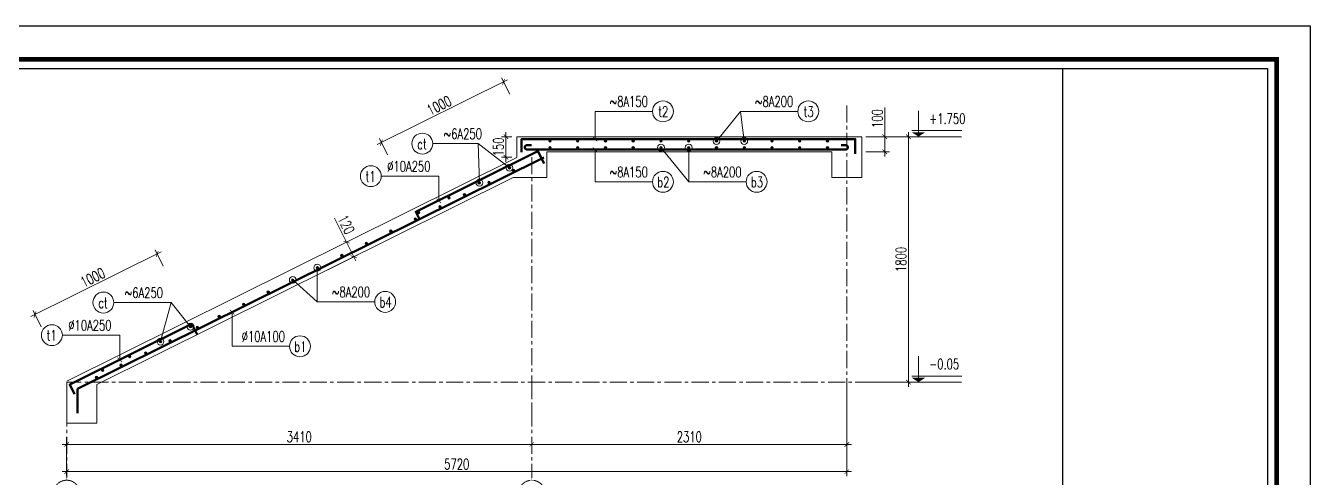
# Model space of a CAD drawing. Header units: millimetres. Extents: x 61738 to 439738, y 60858 to 151243.
# Drawn here: x 201484 to 229738, y 103842 to 113800 of the extents above; entities that cross this region are included whole.
import ezdxf
from ezdxf.enums import TextEntityAlignment as Align

# ---------------------------------------------------------------- set-up
doc = ezdxf.new("R2010")
doc.units = ezdxf.units.MM
doc.linetypes.add('CENTER', pattern=[2, 1.25, -0.25, 0.25, -0.25])
for name, color, linetype, lineweight in [('1-THEP1', 1, 'Continuous', 50), ('10-TEXT', 4, 'Continuous', 15), ('2-THEP2', 6, 'Continuous', 50), ('3-THAY', 7, 'Continuous', 18), ('6-TRUC', 8, 'CENTER', 9), ('7-HATCH', 8, 'Continuous', 13), ('8-DIM', 8, 'Continuous', 15), ('9-SO HIEU', 8, 'Continuous', 15), ('TEXT', 7, 'Continuous', 25)]:
    doc.layers.add(name, color=color, linetype=linetype, lineweight=lineweight)
for name, color, linetype in [('Khungbo', 32, 'Continuous'), ('KICHTHUOC', 8, 'Continuous'), ('TEXT-Ghi chu', 7, 'Continuous')]:
    doc.layers.add(name, color=color, linetype=linetype)
doc.styles.add('A3 - Text 2.3', font='Vnsimli.shx', dxfattribs={"width": 0.7, "height": 230})
doc.styles.add('A3 - Text 3.5', font='VnArialH.TTF', dxfattribs={"width": 0.8, "height": 350})
doc.styles.add('A3-Text 2.3', font='vnsimli.shx', dxfattribs={"width": 0.7, "height": 230, "bigfont": 'vn.shx'})
doc.styles.add('S1', font='vnsimli.shx', dxfattribs={"width": 0.75})
doc.dimstyles.new('A3-1-100x3', dxfattribs={"dimtxt": 230, "dimasz": 120, "dimexe": 100, "dimexo": 0, "dimgap": 50, "dimtad": 1, "dimdec": 0, "dimlfac": 0.333333, "dimdsep": 49, "dimtxsty": 'A3-Text 2.3', "dimblk": 'ARCHTICK', "dimcen": 10, "dimdle": 100, "dimclrd": 8, "dimclre": 8, "dimclrt": 2, "dimadec": 0, "dimazin": 2, "dimtfac": 1, "dimtdec": 0, "dimtix": 1, "dimtmove": 1, "dimatfit": 3, "dimldrblk": 'DOT', "dimfxl": 1, "dimtolj": 1, "dimtzin": 0, "dimlwd": -1, "dimlwe": -1, "dimarcsym": 0})

# ---------------------------------------------------------------- blocks, each defined once
blk = doc.blocks.new('CDS12')
at = {"layer": 'Defpoints'}
blk.add_lwpolyline([(91835, 363353), (49835, 363353), (49835, 393053), (91835, 393053)], close=True, dxfattribs=at)
at = {"layer": 'Khungbo', "color": 1, "const_width": 100}
blk.add_lwpolyline([(91094, 364100), (50996, 364100), (50996, 392312), (91094, 392312)], close=True, dxfattribs=at)
at = {"layer": 'Khungbo', "color": 1}
for points in [[(90894, 364300), (51196, 364300), (51196, 392112), (90894, 392112)], [(90894, 392112), (90894, 364300), (86394, 364300), (86394, 392112)]]:
    blk.add_lwpolyline(points, close=True, dxfattribs=at)
blk = doc.blocks.new('DK THEP')
at = {"layer": '7-HATCH'}
h = blk.add_hatch(color=1, dxfattribs=at)
edge = h.paths.add_edge_path()
edge.add_arc((0, 0), 36.1, 0, 360)
at = {"layer": '7-HATCH', "color": 0}
blk.add_circle((0, 0), 36.1, dxfattribs=at)
blk = doc.blocks.new('_ArchTick')
at = {"color": 0, "linetype": 'ByBlock', "const_width": 0.15}
blk.add_lwpolyline([(-0.5, -0.5), (0.5, 0.5)], dxfattribs=at)
blk = doc.blocks.new('*D708')
at = {"layer": '8-DIM', "color": 8, "linetype": 'ByBlock', "ltscale": 300, "transparency": 16777216}
blk.add_line((201600, 107400), (204465, 108823), dxfattribs=at)
at = {"layer": '8-DIM', "color": 8, "ltscale": 300, "transparency": 16777216}
for p, q in [((204510, 108508), (204331, 108868)), ((201824, 107173), (201645, 107534))]:
    blk.add_line(p, q, dxfattribs=at)
at = {"layer": 'Defpoints', "color": 0, "ltscale": 300, "transparency": 16777216}
for p in [(204376, 108779), (204510, 108508), (201824, 107173)]:
    blk.add_point(p, dxfattribs=at)
at = {"layer": '8-DIM', "color": 8, "ltscale": 300, "transparency": 16777216, "xscale": 100, "yscale": 100, "zscale": 100}
for p, rotation in [((204376, 108779), 26.41603778252145), ((201689, 107444), 206.4160377825215)]:
    blk.add_blockref('_ArchTick', p, dxfattribs=dict(at, rotation=rotation))
at = {"layer": '8-DIM', "color": 2, "ltscale": 300, "transparency": 16777216, "insert": (202959, 108259), "char_height": 230, "attachment_point": 5, "rotation": 26.416, "style": 'A3-Text 2.3'}
blk.add_mtext('\\A1;1000', dxfattribs=at)
blk = doc.blocks.new('*D709')
at = {"layer": '8-DIM', "color": 8, "linetype": 'ByBlock', "ltscale": 300, "transparency": 16777216}
blk.add_line((209218, 111184), (212084, 112608), dxfattribs=at)
at = {"layer": '8-DIM', "color": 8, "ltscale": 300, "transparency": 16777216}
for p, q in [((212129, 112292), (211950, 112653)), ((209442, 110958), (209263, 111318))]:
    blk.add_line(p, q, dxfattribs=at)
at = {"layer": 'Defpoints', "color": 0, "ltscale": 300, "transparency": 16777216}
for p in [(211994, 112563), (212129, 112292), (209442, 110958)]:
    blk.add_point(p, dxfattribs=at)
at = {"layer": '8-DIM', "color": 8, "ltscale": 300, "transparency": 16777216, "xscale": 100, "yscale": 100, "zscale": 100}
for p, rotation in [((211994, 112563), 26.41603778252145), ((209307, 111228), 206.4160377825215)]:
    blk.add_blockref('_ArchTick', p, dxfattribs=dict(at, rotation=rotation))
at = {"layer": '8-DIM', "color": 2, "ltscale": 300, "transparency": 16777216, "insert": (210577, 112044), "char_height": 230, "attachment_point": 5, "rotation": 26.416, "style": 'A3-Text 2.3'}
blk.add_mtext('\\A1;1000', dxfattribs=at)
blk = doc.blocks.new('Truc X')
at = {"layer": '6-TRUC', "color": 2}
blk.add_line((0, 0), (0, 150), dxfattribs=at)
blk.add_circle((0, -400), 400, dxfattribs=at)
at = {"layer": '6-TRUC', "color": 2, "style": 'A3 - Text 3.5', "width": 0.8}
blk.add_attdef('1', text='', height=500, dxfattribs=at).set_placement((-13, -400), align=Align.MIDDLE_CENTER)
blk = doc.blocks.new('*D710')
at = {"layer": '8-DIM', "color": 8, "linetype": 'ByBlock', "ltscale": 300, "transparency": 16777216}
blk.add_line((202285, 104589), (212715, 104589), dxfattribs=at)
at = {"layer": '8-DIM', "color": 8, "ltscale": 300, "transparency": 16777216}
for p, q in [((202385, 104747), (202385, 104489)), ((212615, 104747), (212615, 104489))]:
    blk.add_line(p, q, dxfattribs=at)
at = {"layer": 'Defpoints', "color": 0, "ltscale": 300, "transparency": 16777216}
for p in [(202385, 104747), (212615, 104747), (212615, 104589)]:
    blk.add_point(p, dxfattribs=at)
at = {"layer": '8-DIM', "color": 8, "ltscale": 300, "transparency": 16777216, "xscale": 100, "yscale": 100, "zscale": 100, "rotation": 180}
blk.add_blockref('_ArchTick', (202385, 104589), dxfattribs=at)
at = {"layer": '8-DIM', "color": 8, "ltscale": 300, "transparency": 16777216, "xscale": 100, "yscale": 100, "zscale": 100}
blk.add_blockref('_ArchTick', (212615, 104589), dxfattribs=at)
at = {"layer": '8-DIM', "color": 2, "ltscale": 300, "transparency": 16777216, "insert": (207500, 104754), "char_height": 230, "attachment_point": 5, "style": 'A3-Text 2.3'}
blk.add_mtext('\\A1;3410', dxfattribs=at)
blk = doc.blocks.new('*D711')
at = {"layer": '8-DIM', "color": 8, "ltscale": 300, "transparency": 16777216}
for p, q in [((219545, 105815), (219545, 104489)), ((212615, 104747), (212615, 104489))]:
    blk.add_line(p, q, dxfattribs=at)
at = {"layer": '8-DIM', "color": 8, "linetype": 'ByBlock', "ltscale": 300, "transparency": 16777216}
blk.add_line((212515, 104589), (219645, 104589), dxfattribs=at)
at = {"layer": 'Defpoints', "color": 0, "ltscale": 300, "transparency": 16777216}
for p in [(219545, 105815), (212615, 104747), (219545, 104589)]:
    blk.add_point(p, dxfattribs=at)
at = {"layer": '8-DIM', "color": 8, "ltscale": 300, "transparency": 16777216, "xscale": 100, "yscale": 100, "zscale": 100, "rotation": 180}
blk.add_blockref('_ArchTick', (212615, 104589), dxfattribs=at)
at = {"layer": '8-DIM', "color": 8, "ltscale": 300, "transparency": 16777216, "xscale": 100, "yscale": 100, "zscale": 100}
blk.add_blockref('_ArchTick', (219545, 104589), dxfattribs=at)
at = {"layer": '8-DIM', "color": 2, "ltscale": 300, "transparency": 16777216, "insert": (216080, 104754), "char_height": 230, "attachment_point": 5, "style": 'A3-Text 2.3'}
blk.add_mtext('\\A1;2310', dxfattribs=at)
blk = doc.blocks.new('*D712')
at = {"layer": '8-DIM', "color": 8, "ltscale": 300, "transparency": 16777216}
for p, q in [((219545, 105152), (219545, 103889)), ((202385, 104747), (202385, 103889))]:
    blk.add_line(p, q, dxfattribs=at)
at = {"layer": '8-DIM', "color": 8, "linetype": 'ByBlock', "ltscale": 300, "transparency": 16777216}
blk.add_line((202285, 103989), (219645, 103989), dxfattribs=at)
at = {"layer": 'Defpoints', "color": 0, "ltscale": 300, "transparency": 16777216}
for p in [(219545, 105152), (202385, 104747), (219545, 103989)]:
    blk.add_point(p, dxfattribs=at)
at = {"layer": '8-DIM', "color": 8, "ltscale": 300, "transparency": 16777216, "xscale": 100, "yscale": 100, "zscale": 100, "rotation": 180}
blk.add_blockref('_ArchTick', (202385, 103989), dxfattribs=at)
at = {"layer": '8-DIM', "color": 8, "ltscale": 300, "transparency": 16777216, "xscale": 100, "yscale": 100, "zscale": 100}
blk.add_blockref('_ArchTick', (219545, 103989), dxfattribs=at)
at = {"layer": '8-DIM', "color": 2, "ltscale": 300, "transparency": 16777216, "insert": (210965, 104154), "char_height": 230, "attachment_point": 5, "style": 'A3-Text 2.3'}
blk.add_mtext('\\A1;5720', dxfattribs=at)
blk = doc.blocks.new('*D713')
at = {"layer": '8-DIM', "color": 8, "ltscale": 300, "transparency": 16777216}
for p, q in [((219991, 111358), (221000, 111358)), ((219991, 105958), (221000, 105958))]:
    blk.add_line(p, q, dxfattribs=at)
at = {"layer": '8-DIM', "color": 8, "linetype": 'ByBlock', "ltscale": 300, "transparency": 16777216}
blk.add_line((220900, 105858), (220900, 111458), dxfattribs=at)
at = {"layer": 'Defpoints', "color": 0, "ltscale": 300, "transparency": 16777216}
for p in [(219991, 111358), (220900, 111358), (219991, 105958)]:
    blk.add_point(p, dxfattribs=at)
at = {"layer": '8-DIM', "color": 8, "ltscale": 300, "transparency": 16777216, "xscale": 100, "yscale": 100, "zscale": 100}
for p, rotation in [((220900, 111358), 90), ((220900, 105958), 270)]:
    blk.add_blockref('_ArchTick', p, dxfattribs=dict(at, rotation=rotation))
at = {"layer": '8-DIM', "color": 2, "ltscale": 300, "transparency": 16777216, "insert": (220735, 108658), "char_height": 230, "attachment_point": 5, "rotation": 90, "style": 'A3-Text 2.3'}
blk.add_mtext('\\A1;1800', dxfattribs=at)
blk = doc.blocks.new('*D714')
at = {"layer": '8-DIM', "color": 8, "ltscale": 300, "transparency": 16777216}
for p, q in [((212175, 111358), (211946, 111358)), ((212175, 110908), (211946, 110908))]:
    blk.add_line(p, q, dxfattribs=at)
at = {"layer": '8-DIM', "color": 8, "linetype": 'ByBlock', "ltscale": 300, "transparency": 16777216}
for p, q in [((212046, 111358), (212046, 111458)), ((212046, 111358), (212046, 110908)), ((212046, 110908), (212046, 110808))]:
    blk.add_line(p, q, dxfattribs=at)
at = {"layer": 'Defpoints', "color": 0, "ltscale": 300, "transparency": 16777216}
for p in [(212175, 111358), (212046, 110908), (212175, 110908)]:
    blk.add_point(p, dxfattribs=at)
at = {"layer": '8-DIM', "color": 8, "ltscale": 300, "transparency": 16777216, "xscale": 100, "yscale": 100, "zscale": 100}
for p, rotation in [((212046, 111358), 270), ((212046, 110908), 90)]:
    blk.add_blockref('_ArchTick', p, dxfattribs=dict(at, rotation=rotation))
at = {"layer": '8-DIM', "color": 2, "ltscale": 300, "transparency": 16777216, "insert": (211881, 111133), "char_height": 230, "attachment_point": 5, "rotation": 90, "style": 'A3-Text 2.3'}
blk.add_mtext('\\A1;150', dxfattribs=at)
blk = doc.blocks.new('*U61')
at = {"layer": '10-TEXT'}
for p, q in [((17615, 449767), (17615, 450310)), ((16706, 449893), (17756, 449893)), ((16710, 449766), (17757, 449766))]:
    blk.add_line(p, q, dxfattribs=at)
at = {"layer": '10-TEXT', "color": 1}
blk.add_solid([(17756, 449858), (17615, 449767), (17473, 449858)], dxfattribs=at)
blk = doc.blocks.new('*D726')
at = {"layer": '8-DIM', "color": 8, "linetype": 'ByBlock', "ltscale": 300, "transparency": 16777216}
for p, q in [((208278, 109567), (208540, 109039)), ((208495, 109129), (208745, 108627))]:
    blk.add_line(p, q, dxfattribs=at)
at = {"layer": '8-DIM', "color": 8, "ltscale": 300, "transparency": 16777216}
for p, q in [((207967, 108754), (208629, 109084)), ((208127, 108432), (208790, 108761))]:
    blk.add_line(p, q, dxfattribs=at)
at = {"layer": 'Defpoints', "color": 0, "ltscale": 300, "transparency": 16777216}
for p in [(207967, 108754), (208700, 108717), (208127, 108432)]:
    blk.add_point(p, dxfattribs=at)
at = {"layer": '8-DIM', "color": 8, "ltscale": 300, "transparency": 16777216, "xscale": 100, "yscale": 100, "zscale": 100}
for p, rotation in [((208540, 109039), 116.4160377822071), ((208700, 108717), 296.4160377822071)]:
    blk.add_blockref('_ArchTick', p, dxfattribs=dict(at, rotation=rotation))
at = {"layer": '8-DIM', "color": 2, "ltscale": 300, "transparency": 16777216, "insert": (208533, 109424), "char_height": 230, "attachment_point": 5, "rotation": 296.416, "style": 'A3-Text 2.3'}
blk.add_mtext('\\A1;120', dxfattribs=at)
blk = doc.blocks.new('*D728')
at = {"layer": '8-DIM', "color": 8, "linetype": 'ByBlock', "ltscale": 500, "transparency": 16777216}
for p, q in [((220380, 111999), (220380, 111358)), ((220380, 111458), (220380, 110922))]:
    blk.add_line(p, q, dxfattribs=at)
at = {"layer": '8-DIM', "color": 8, "ltscale": 500, "transparency": 16777216}
for p, q in [((219960, 111358), (220480, 111358)), ((219960, 111022), (220480, 111022))]:
    blk.add_line(p, q, dxfattribs=at)
at = {"layer": 'Defpoints', "color": 0, "ltscale": 500, "transparency": 16777216}
for p in [(219960, 111358), (219960, 111022), (220380, 111022)]:
    blk.add_point(p, dxfattribs=at)
at = {"layer": '8-DIM', "color": 8, "ltscale": 500, "transparency": 16777216, "xscale": 100, "yscale": 100, "zscale": 100}
for p, rotation in [((220380, 111358), 90), ((220380, 111022), 270)]:
    blk.add_blockref('_ArchTick', p, dxfattribs=dict(at, rotation=rotation))
at = {"layer": '8-DIM', "color": 2, "ltscale": 500, "transparency": 16777216, "insert": (220215, 111758), "char_height": 230, "attachment_point": 5, "rotation": 90, "style": 'A3-Text 2.3'}
blk.add_mtext('\\A1;100', dxfattribs=at)

msp = doc.modelspace()

# ---------------------------------------------------------------- linework, layer by layer
at = {"layer": '1-THEP1', "ltscale": 500}
msp.add_line((202620.6, 105808.3), (212876.7, 110903), dxfattribs=at)
at = {"layer": '1-THEP1', "ltscale": 300}
for points in [[(219728, 110980.7), (219728, 111306.2), (212391.7, 111306.2), (212391.7, 111014)], [(202620.6, 105808.3), (202620.6, 105277.6)]]:
    msp.add_lwpolyline(points, dxfattribs=at)
msp.add_lwpolyline([(212611.9, 111173.2), (212511.9, 111173.2, 1), (212511.9, 111073.2), (219520, 111073.2, 1), (219520, 111173.2), (219420, 111173.2)], format="xyb", dxfattribs=at)
at = {"layer": '2-THEP2', "ltscale": 300}
for points in [[(210136.9, 109558.5), (210063.5, 109706.1), (212750.3, 111040.8), (212887.3, 110764.9)], [(202557.9, 105695), (202454, 105904.2), (205140.8, 107238.8), (205256.4, 107006)]]:
    msp.add_lwpolyline(points, dxfattribs=at)
at = {"layer": '3-THAY', "ltscale": 500}
for p, q in [((212285.4, 110899.6), (212285.4, 111357.7)), ((212285.4, 111357.7), (219875.4, 111357.7)), ((219875.4, 110457.7), (219875.4, 111357.7)), ((212285.4, 110899.6), (202387.8, 105983)), ((212945.4, 110457.7), (212945.4, 111021.7)), ((203045.4, 105907.6), (212205, 110457.7)), ((212205, 110457.7), (212945.4, 110457.7)), ((219215.4, 110457.7), (219875.4, 110457.7)), ((202385.4, 105957.7), (202385.4, 105057.7)), ((203045.4, 105057.7), (203045.4, 105907.6)), ((202385.4, 105057.7), (203045.4, 105057.7))]:
    msp.add_line(p, q, dxfattribs=at)
at = {"layer": '3-THAY', "ltscale": 300}
msp.add_lwpolyline([(219215.4, 110457.7), (219215.4, 111021.7), (212945.4, 111021.7)], dxfattribs=at)
at = {"layer": '6-TRUC', "ltscale": 300}
for points in [[(219545.4, 112043.9), (219545.4, 105216.4)], [(212615.4, 110907.7), (212615.4, 104891.8)], [(220106.1, 105957.7), (202385.4, 105957.7)], [(202385.4, 105957.7), (202385.4, 103910)], [(212615.4, 105957.7), (212615.4, 103910)]]:
    msp.add_lwpolyline(points, dxfattribs=at)
at = {"layer": '9-SO HIEU'}
for centre in [(215500, 111915.3), (218696.7, 111915.3), (210207.3, 111204.7), (209075.5, 110488.5), (215500, 110365.2), (217560.5, 110365.2), (203192, 107708.7), (209390.7, 107723.8), (202060.3, 106992.5), (207517, 106747.1)]:
    msp.add_circle(centre, 230, dxfattribs=at)

# ---------------------------------------------------------------- block references
at = {"layer": 'KICHTHUOC'}
msp.add_blockref('CDS12', (137903.3, -279252.9), dxfattribs=at)
at = {"layer": 'KICHTHUOC', "xscale": -1.045454545455868, "yscale": 1.045454545455868, "zscale": 1.045454545455868}
for p in [(239536.2, -358851.9), (239536.2, -364251.9)]:
    msp.add_blockref('*U61', p, dxfattribs=at)
at = {"layer": 'KICHTHUOC'}
ref = msp.add_blockref('Truc X', (202385.4, 103799.8), dxfattribs=dict(at, xscale=0.7349999999569263, yscale=0.7349999999569263, zscale=0.7349999999569263))
ref.add_attrib('1', 'c1', dxfattribs={"layer": 'TEXT', "color": 2, "height": 350, "style": 'A3 - Text 3.5', "width": 0.8}).set_placement((202385.4, 103505.8), align=Align.MIDDLE_CENTER)
ref = msp.add_blockref('Truc X', (212615.4, 103799.8), dxfattribs=dict(at, xscale=0.7349999999569263, yscale=0.7349999999569263, zscale=0.7349999999569263))
ref.add_attrib('1', 'c2', dxfattribs={"layer": 'TEXT', "color": 2, "height": 350, "style": 'A3 - Text 3.5', "width": 0.8}).set_placement((212615.4, 103505.8), align=Align.MIDDLE_CENTER)
at = {"layer": 'TEXT-Ghi chu', "xscale": -0.7472424960142234, "yscale": 0.747242496011313, "zscale": 0.747242496011313}
for p in [(213015, 111262.7), (213625.4, 111262.7), (214235.8, 111262.7), (214846.2, 111262.7), (215456.6, 111262.7), (216067, 111262.7), (216677.4, 111262.7), (217287.8, 111262.7), (217898.3, 111262.7), (218508.7, 111262.7), (219119.1, 111262.7)]:
    msp.add_blockref('DK THEP', p, dxfattribs=at)
at = {"layer": 'TEXT-Ghi chu'}
for p, xscale, yscale, zscale, rotation in [((213015, 111116.7), 0.7472424960142234, 0.7472424960142234, 0.7472424960142234, 180), ((213625.4, 111116.7), 0.7472424960142234, 0.7472424960142234, 0.7472424960142234, 180), ((214235.8, 111116.7), 0.7472424960142234, 0.7472424960142234, 0.7472424960142234, 180), ((214846.2, 111116.7), 0.7472424960142234, 0.7472424960142234, 0.7472424960142234, 180), ((215456.6, 111116.7), 0.7472424960142234, 0.7472424960142234, 0.7472424960142234, 180), ((216067, 111116.7), 0.7472424960142234, 0.7472424960142234, 0.7472424960142234, 180), ((216677.4, 111116.7), 0.7472424960142234, 0.7472424960142234, 0.7472424960142234, 180), ((217287.8, 111116.7), 0.7472424960142234, 0.7472424960142234, 0.7472424960142234, 180), ((217898.3, 111116.7), 0.7472424960142234, 0.7472424960142234, 0.7472424960142234, 180), ((218508.7, 111116.7), 0.7472424960142234, 0.7472424960142234, 0.7472424960142234, 180), ((219119.1, 111116.7), 0.7472424960142234, 0.7472424960142234, 0.7472424960142234, 180), ((212125.1, 110673.9), 0.7472424960158216, 0.7472424960158216, 0.7472424960158216, 177.8055781162506), ((212213.5, 110619.4), 0.7472424960158216, 0.7472424960158216, 0.7472424960158216, 177.8055781162506), ((211458.9, 110342.9), 0.7472424960158216, 0.7472424960158216, 0.7472424960158216, 177.8055781162506), ((211674, 110351.4), 0.7472424960158216, 0.7472424960158216, 0.7472424960158216, 177.8055781162506), ((210792.6, 110012), 0.7472424960158216, 0.7472424960158216, 0.7472424960158216, 177.8055781162506), ((211134.5, 110083.4), 0.7472424960158216, 0.7472424960158216, 0.7472424960158216, 177.8055781162506), ((210123.9, 109686), 0.7472424960158216, 0.7472424960158216, 0.7472424960158216, 177.8055781162506), ((210594.9, 109815.4), 0.7472424960158216, 0.7472424960158216, 0.7472424960158216, 177.8055781162506), ((210055.4, 109547.4), 0.7472424960158216, 0.7472424960158216, 0.7472424960158216, 177.8055781162506), ((209515.9, 109279.4), 0.7472424960158216, 0.7472424960158216, 0.7472424960158216, 177.8055781162506), ((208976.3, 109011.4), 0.7472424960158216, 0.7472424960158216, 0.7472424960158216, 177.8055781162506), ((207897.3, 108475.3), 0.7472424960158216, 0.7472424960158216, 0.7472424960158216, 177.8055781162506), ((208436.8, 108743.3), 0.7472424960158216, 0.7472424960158216, 0.7472424960158216, 177.8055781162506), ((207357.7, 108207.3), 0.7472424960158216, 0.7472424960158216, 0.7472424960158216, 177.8055781162506), ((206818.2, 107939.3), 0.7472424960158216, 0.7472424960158216, 0.7472424960158216, 177.8055781162506), ((206278.7, 107671.3), 0.7472424960158216, 0.7472424960158216, 0.7472424960158216, 177.8055781162506), ((205739.2, 107403.3), 0.7472424960158216, 0.7472424960158216, 0.7472424960158216, 177.8055781162506), ((205109.9, 107177.8), 0.7472424960158216, 0.7472424960158216, 0.7472424960158216, 177.8055781162506), ((205257, 107163.8), 0.7472424960158216, 0.7472424960158216, 0.7472424960158216, 177.8055781162506), ((204448.4, 106849.2), 0.7472424960158216, 0.7472424960158216, 0.7472424960158216, 177.8055781162506), ((204660.1, 106867.3), 0.7472424960158216, 0.7472424960158216, 0.7472424960158216, 177.8055781162506), ((203772.2, 106521.3), 0.7472424960158216, 0.7472424960158216, 0.7472424960158216, 177.8055781162506), ((204120.6, 106599.2), 0.7472424960158216, 0.7472424960158216, 0.7472424960158216, 177.8055781162506), ((203178.8, 106218.6), 0.7472424960158216, 0.7472424960158216, 0.7472424960158216, 177.8055781162506), ((203581, 106331.2), 0.7472424960158216, 0.7472424960158216, 0.7472424960158216, 177.8055781162506), ((203041.5, 106063.2), 0.7472424960158216, 0.7472424960158216, 0.7472424960158216, 177.8055781162506)]:
    msp.add_blockref('DK THEP', p, dxfattribs=dict(at, xscale=xscale, yscale=yscale, zscale=zscale, rotation=rotation))

# ---------------------------------------------------------------- texts
at = {"layer": '10-TEXT', "style": 'S1', "width": 0.7}
for s, p in [('~8A150', (215169.6, 112016.7)), ('~8A200', (218366.3, 112016.7)), ('~6A250', (211519, 111306.1)), ('`10A250', (210387.2, 110589.9)), ('~8A150', (215169.6, 110466.5)), ('~8A200', (217230.1, 110466.5)), ('~6A250', (204503.8, 107810)), ('~8A200', (209060.3, 107825.1)), ('`10A250', (203372, 107093.9)), ('`10A100', (207186.6, 106848.5))]:
    msp.add_text(s, height=230, dxfattribs=at).set_placement(p, align=Align.RIGHT)
for s, p in [('t2', (215507.7, 111794)), ('t3', (218704.4, 111794)), ('ct', (210199.6, 111083.4)), ('t1', (209067.8, 110367.2)), ('b2', (215507.7, 110243.9)), ('b3', (217568.2, 110243.9)), ('ct', (203184.3, 107587.4)), ('b4', (209398.4, 107602.5)), ('t1', (202052.6, 106871.2)), ('b1', (207524.7, 106625.8))]:
    msp.add_text(s, height=230, dxfattribs=at).set_placement(p, align=Align.CENTER)
at = {"layer": '10-TEXT', "style": 'A3 - Text 2.3', "width": 0.7}
for s, p in [('+1.750', (221353.5, 111640.4)), ('-0.05', (221353.5, 106240.4))]:
    msp.add_text(s, height=230, dxfattribs=at).set_placement(p)

# ---------------------------------------------------------------- dimensions: what is measured, and where the dimension line sits
at = {"layer": '8-DIM', "ltscale": 300}
for base, p1, p2, angle, picture, middle in [((211994.1, 112563.1), (209441.8, 110957.6), (212128.6, 112292.3), 26.41604, '*D709', (210577.3, 112043.5)), ((212046.3, 110907.7), (212174.8, 111357.7), (212174.8, 110907.7), 90, '*D714', (211881.3, 111132.7)), ((220900, 111357.7), (219990.8, 105957.7), (219990.8, 111357.7), 90, '*D713', (220735, 108657.7)), ((204375.8, 108778.7), (201823.6, 107173.3), (204510.4, 108507.9), 26.41604, '*D708', (202959.1, 108259.1))]:
    dim = msp.add_linear_dim(base=base, p1=p1, p2=p2, angle=angle, dimstyle='A3-1-100x3', override={"dimasz": 100, "dimldrblk": 'ArchTick'}, dxfattribs=at)
    dim.commit()
    dim.dimension.update_dxf_attribs({"geometry": picture, "text_midpoint": middle})
at = {"layer": '8-DIM', "ltscale": 500}
dim = msp.add_linear_dim(base=(220380, 111021.7), p1=(219960, 111357.7), p2=(219960, 111021.7), angle=90, text='100', dimstyle='A3-1-100x3', override={"dimasz": 100, "dimldrblk": 'ArchTick'}, dxfattribs=at)
dim.commit()
dim.dimension.update_dxf_attribs({"geometry": '*D728', "text_midpoint": (220340, 111757.6), "dimtype": 160})
at = {"layer": '8-DIM', "ltscale": 300}
dim = msp.add_linear_dim(base=(208700, 108716.6), p1=(207966.7, 108754.3), p2=(208126.8, 108431.9), angle=296.41604, dimstyle='A3-1-100x3', override={"dimasz": 100, "dimldrblk": 'ArchTick'}, dxfattribs=at)
dim.commit()
dim.dimension.update_dxf_attribs({"geometry": '*D726', "text_midpoint": (208380, 109347.6), "dimtype": 161})
for base, p1, p2, picture, middle in [((219545.4, 104588.7), (212615.4, 104746.8), (219545.4, 105815), '*D711', (216080.4, 104753.7)), ((219545.4, 103988.7), (202385.4, 104746.8), (219545.4, 105151.9), '*D712', (210965.4, 104153.7)), ((212615.4, 104588.7), (202385.4, 104746.8), (212615.4, 104746.8), '*D710', (207500.4, 104753.7))]:
    dim = msp.add_linear_dim(base=base, p1=p1, p2=p2, dimstyle='A3-1-100x3', override={"dimasz": 100, "dimldrblk": 'ArchTick'}, dxfattribs=at)
    dim.commit()
    dim.dimension.update_dxf_attribs({"geometry": picture, "text_midpoint": middle})

# ---------------------------------------------------------------- leaders
at = {"layer": '9-SO HIEU', "ltscale": 300}
for points, override in [([(214006.6, 111306.2), (214006.6, 111915.3), (215270, 111915.3)], {"dimasz": 100, "dimtad": 0, "dimldrblk": 'ArchTick'}), ([(216677.4, 111262.7), (217203.2, 111915.3)], {"dimasz": 150, "dimgap": 50, "dimtad": 0, "dimldrblk": 'Origin'}), ([(217287.8, 111262.7), (217203.2, 111915.3), (218466.7, 111915.3)], {"dimasz": 150, "dimtad": 0, "dimldrblk": 'Origin'}), ([(211463.6, 110345.3), (211439, 111204.7), (210437.3, 111204.7)], {"dimasz": 150, "dimtad": 0, "dimldrblk": 'Origin'}), ([(212125.1, 110673.9), (211439, 111204.7)], {"dimasz": 150, "dimtad": 0, "dimldrblk": 'Origin'}), ([(214006.6, 111073.2), (214006.6, 110365.2), (215270, 110365.2)], {"dimasz": 100, "dimtad": 0, "dimldrblk": 'ArchTick'}), ([(215456.6, 111116.7), (216067, 110365.2)], {"dimasz": 150, "dimgap": 50, "dimtad": 0, "dimldrblk": 'Origin'}), ([(216067, 111116.7), (216067, 110365.2), (217330.5, 110365.2)], {"dimasz": 150, "dimtad": 0, "dimldrblk": 'Origin'}), ([(210569, 109946.5), (210569, 110488.5), (209305.5, 110488.5)], {"dimasz": 100, "dimgap": 50, "dimtad": 0, "dimldrblk": 'ArchTick'}), ([(207897.3, 108475.3), (207897.3, 107723.8), (209160.7, 107723.8)], {"dimasz": 150, "dimtad": 0, "dimldrblk": 'Origin'}), ([(207357.7, 108208.8), (207897.3, 107723.8)], {"dimasz": 150, "dimgap": 50, "dimtad": 0, "dimldrblk": 'Origin'}), ([(204448.4, 106849.2), (204685.5, 107708.7), (203422, 107708.7)], {"dimasz": 150, "dimtad": 0, "dimldrblk": 'Origin'}), ([(205109.9, 107177.8), (204685.5, 107708.7)], {"dimasz": 150, "dimtad": 0, "dimldrblk": 'Origin'}), ([(206023.5, 107498.7), (206023.5, 106747.1), (207287, 106747.1)], {"dimasz": 100, "dimgap": 50, "dimtad": 0, "dimldrblk": 'ArchTick'}), ([(203553.8, 106450.5), (203553.8, 106992.5), (202290.3, 106992.5)], {"dimasz": 100, "dimgap": 50, "dimtad": 0, "dimldrblk": 'ArchTick'})]:
    msp.add_leader(points, dimstyle='A3-1-100x3', override=override, dxfattribs=at)

doc.saveas('drawing.dxf')
